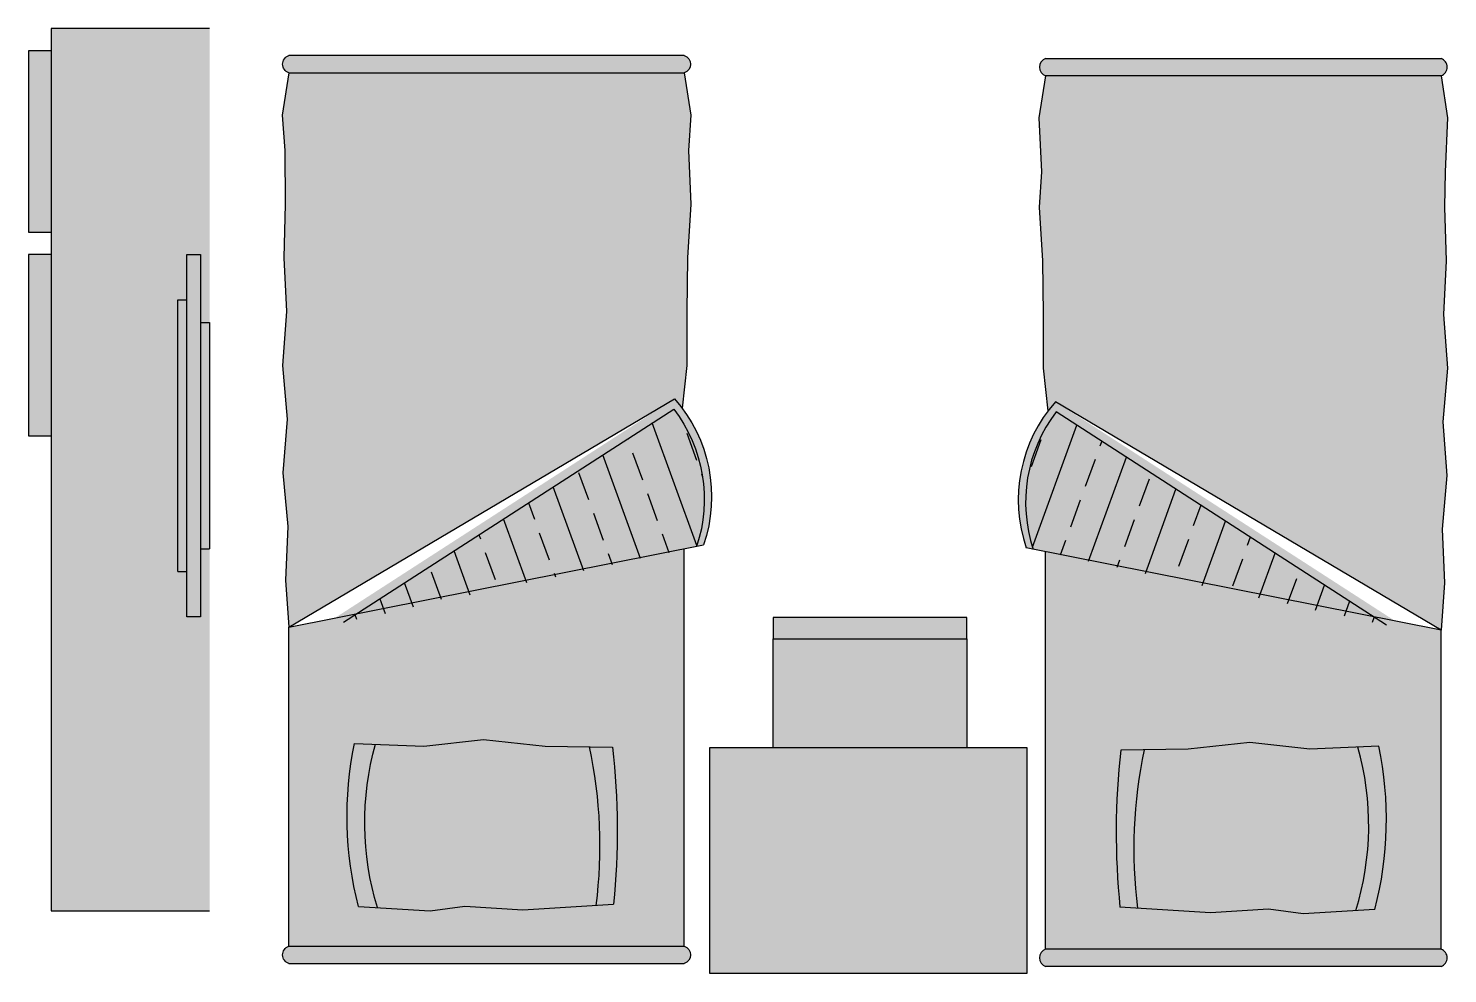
# Model space of a CAD drawing. Header units: millimetres. Extents: x 1352.9 to 1356.04, y 1285.43 to 1287.52.
import ezdxf

# ---------------------------------------------------------------- set-up
doc = ezdxf.new("R2010")
doc.units = ezdxf.units.MM
for name, color, linetype in [('AR-ELETRONICO_tv', 255, 'Continuous'), ('AR-MOB_armário D', 255, 'Continuous'), ('AR-MOB_cama solteiro 01', 255, 'Continuous'), ('AR-MOB_cama solteiro 02', 255, 'Continuous'), ('AR-MOB_mesa jantar', 255, 'Continuous'), ('Layout', 8, 'Continuous'), ('MOBILIARIO', 1, 'Continuous')]:
    doc.layers.add(name, color=color, linetype=linetype)
pattern_1 = [(70, (63.80272042703194, 233.0137946598752), (-0.1193409628398104, 0.04343655820235994), []), (70, (63.74304994561203, 233.0355129389764), (-0.1193409628398104, 0.04343655820235994), [0.0635, -0.03175])]

# ---------------------------------------------------------------- blocks, each defined once
blk = doc.blocks.new('cama solt 02')
at = {"layer": 'AR-MOB_cama solteiro 02'}
h = blk.add_hatch(color=38, dxfattribs=at)
h.set_gradient(color1=(76, 38, 0), color2=(133, 66, 0), rotation=135, one_color=1, tint=0.2599999904632568, name='HEMISPHERICAL')
h.paths.add_polyline_path([(-0.4716162303999949, 2.046033885772829, 0.7319132761050884), (-0.4716162303999949, 2.008081152000045), (0.4016162304000233, 2.008081152000045, 0.724274072042594), (0.4016162304000233, 2.046033885772829)])
h.paths.add_polyline_path([(-0.4716162303999949, 0.07795273377278364, 0.7319132761055092), (-0.4716162303999949, 0.04), (0.4016162303999948, 0.04, 0.7242740720415105), (0.4016162303999948, 0.07795273377278364)])
h = blk.add_hatch(color=254, dxfattribs=at)
h.set_gradient(color1=(214, 214, 214), rotation=315, one_color=1, tint=1, name='CYLINDER')
h.paths.add_polyline_path([(0.4016162304000232, 2.008081152000045), (-0.4716162303999948, 2.008081152000045), (-0.471616230399995, 1.303073901663765), (0.4016162304000233, 1.12969087245714)])
h.paths.add_polyline_path([(0.2353366378191142, 1.56797649887784), (0.0867200008810323, 1.565909148334584), (-0.04951190997743948, 1.551437722650235), (-0.1816155872557354, 1.565909148334583), (-0.3343604619971927, 1.55970710607761, -0.115516889617752), (-0.3255412280608709, 1.920109750987422), (-0.1671667486092199, 1.929762178479052), (-0.09079430912690878, 1.919425444508363), (0.0371811261248523, 1.927694827935795), (0.2374007588323934, 1.915290752794647, -0.05356384512879374)], flags=16)
h = blk.add_hatch(color=47, dxfattribs=at)
h.set_gradient(color1=(113, 113, 56), one_color=1, tint=1, name='CYLINDER')
edge = h.paths.add_edge_path()
edge.add_line((-0.04951190997743993, 1.551437722650235), (-0.1816155872557488, 1.565909148334583))
edge.add_line((-0.1816155872557346, 1.565909148334583), (-0.2879542071023806, 1.561591382419721))
edge.add_ellipse((0.3267686646284602, 1.73478515023686), major_axis=(-0.4515973262984221, 0.4515973262984221), ratio=0.9999999999999831, start_angle=27.891659442890386, end_angle=60.734802219612675, ccw=False)
edge.add_line((-0.2836260408673326, 1.922664350103275), (-0.1671667486092332, 1.929762178479024))
edge.add_line((-0.167166748609219, 1.929762178479052), (-0.09079430912690611, 1.919425444508363))
edge.add_line((-0.09079430912690611, 1.919425444508363), (0.03718112612484958, 1.927694827935795))
edge.add_line((0.03718112612484958, 1.927694827935795), (0.1986636436727593, 1.917690607797368))
edge.add_ellipse((-0.8515569639505856, 1.786551656088648), major_axis=(-0.74838517801065, 0.74838517801065), ratio=0.9999999999999842, start_angle=213.0419206927873, end_angle=232.1175698015016, ccw=False)
edge.add_line((0.1838521620368709, 1.567260317559487), (0.08672000088103005, 1.565909148334583))
edge.add_line((0.08672000088103005, 1.565909148334583), (-0.04951190997742572, 1.551437722650235))
edge = h.paths.add_edge_path()
edge.add_ellipse((0.4396192552575684, 1.721076661228153), major_axis=(0.5590548882047826, 0.5590548882047826), ratio=0.9999999999999654, start_angle=120.41937577297381, end_angle=146.7770706645636, ccw=False)
edge.add_line((-0.3255412280608709, 1.920109750987422), (-0.2836260408673326, 1.922664350103275))
edge.add_ellipse((0.3267686646284602, 1.73478515023686), major_axis=(-0.4515973262984219, 0.4515973262984219), ratio=0.9999999999999833, start_angle=27.89165944289035, end_angle=60.73480221961267)
edge.add_line((-0.2879542071023877, 1.561591382419692), (-0.3343604619971856, 1.559707106077582))
edge = h.paths.add_edge_path()
edge.add_ellipse((-0.8515569639505856, 1.786551656088648), major_axis=(-0.7483851780106505, 0.7483851780106509), ratio=0.9999999999999838, start_angle=213.0419206927872, end_angle=232.1175698015016)
edge.add_line((0.1986636436727593, 1.91769060779734), (0.2374007588323934, 1.915290752794647))
edge.add_ellipse((-1.380009750572484, 1.751239913756024), major_axis=(-1.149549788770046, 1.149549788770046), ratio=0.9999999999999735, start_angle=218.5273853557727, end_angle=230.7915943361454, ccw=False)
edge.add_line((0.2353366378191168, 1.56797649887784), (0.1838521620368709, 1.567260317559487))
h = blk.add_hatch(color=55, dxfattribs=at)
h.set_gradient(color1=(157, 157, 77), one_color=1, tint=1, name='CYLINDER')
h.paths.add_polyline_path([(-0.4826606115042221, 0.487197604733297), (-0.4794669226900437, 0.3685953116932401), (-0.4808214241109209, 0.2899930186532969), (-0.4861690207780281, 0.1713907256133006), (-0.4716162303998669, 0.07795273377278364), (0.4016162303999949, 0.07795273377278364), (0.4161690207780281, 0.1713907256133005), (0.4108214241109209, 0.2899930186533003), (0.4158951120508335, 0.3685953116932407), (0.4083751504996372, 0.4871976047332957), (0.4071195727237012, 0.6057998977732935), (0.4072523181321515, 0.7244021908132934), (0.3966387650863453, 0.8187285921856456, -0.02012645287169384), (0.3799988981818103, 0.7981982074347229), (-0.4716162303999948, 1.303073901663765), (-0.4790186783861044, 1.198811362973288), (-0.4738961768124239, 1.08020906993329), (-0.4846150330184497, 0.9616067768932913), (-0.4754003479730569, 0.8430044838532925), (-0.4858232401412931, 0.7244021908132936), (-0.4771195727237297, 0.6057998977732956)])
h = blk.add_hatch(color=47, dxfattribs=at)
h.set_gradient(color1=(113, 113, 56), rotation=45, one_color=1, tint=1, name='INVCYLINDER')
edge = h.paths.add_edge_path()
edge.add_line((-0.4016162303999664, 1.303073901663765), (-0.3510684322222488, 1.292206823954416))
edge.add_line((-0.3510684322222488, 1.292206823954416), (0.3781486429537182, 0.8209212241999353))
edge.add_ellipse((0.1173073974148764, 1.020431682976152), major_axis=(-0.2322095804821013, 0.2322095804821013), ratio=0.9999999999999861, start_angle=187.588597360909, end_angle=243.4857455568145)
edge.add_line((0.4287570512699261, 1.124555127257054), (0.4441619451244492, 1.121243288074027))
edge.add_ellipse((0.1334047074914793, 1.015071174060608), major_axis=(0.2322095804821028, 0.2322095804821028), ratio=0.9999999999999307, start_angle=273.6692397295864, end_angle=333.86304676231435, ccw=False)
edge.add_line((0.3799988981818103, 0.7981982074347229), (-0.4016162303999735, 1.303073901663765))
h = blk.add_hatch(color=47, dxfattribs=at)
h.set_gradient(color1=(113, 113, 56), rotation=45, one_color=1, tint=1, name='CYLINDER')
edge = h.paths.add_edge_path()
edge.add_line((-0.3510684322222488, 1.292206823954416), (0.4287570512699261, 1.124555127257025))
edge.add_ellipse((0.1173073974148764, 1.020431682976152), major_axis=(-0.2322095804821013, 0.2322095804821013), ratio=0.9999999999999861, start_angle=187.588597360909, end_angle=243.4857455568145, ccw=False)
edge.add_line((0.378148642953704, 0.8209212241999353), (-0.3510684322222559, 1.292206823954416))
h = blk.add_hatch(dxfattribs=at)
h.set_pattern_fill('BRASS', color=252, scale=0.02, angle=70, style=0)
h.set_pattern_definition(pattern_1)
h.paths.add_polyline_path([(0.4287570512699261, 1.124555127257054), (-0.3510684322222701, 1.292206823954501), (0.378148642953704, 0.8209212241999353, 0.2488513825924517)])
for p, q in [((-0.4716162303999949, 2.046033885772829), (0.4016162304000233, 2.046033885772829)), ((-0.4716162303999949, 2.008081152000045), (-0.4716162303999949, 1.303073901663765)), ((-0.4716162303999949, 2.008081152000045), (0.4016162304000233, 2.008081152000045)), ((0.4016162304000233, 2.008081152000045), (0.4016162304000233, 1.130390028481656)), ((-0.4716162303999949, 1.303073901663765), (0.4441619451244492, 1.121243288074027)), ((-0.4716162303999949, 1.303073901663765), (0.3799988981818103, 0.7981982074347229)), ((-0.3510684322222488, 1.292206823954416), (0.378148642953704, 0.8209212241999353)), ((-0.4716162303999949, 0.07795273377278364), (0.4016162303999948, 0.07795273377278364)), ((0.4016162303999948, 0.04), (-0.4716162303999949, 0.04))]:
    blk.add_line(p, q, dxfattribs=at)
for points in [[(-0.3255412280608709, 1.920109750987422), (-0.167166748609219, 1.929762178479052), (-0.09079430912690611, 1.919425444508363), (0.03718112612484958, 1.927694827935795), (0.2374007588323934, 1.915290752794647)], [(-0.3343604619971927, 1.55970710607761), (-0.1816155872557346, 1.565909148334583), (-0.04951190997743993, 1.551437722650235), (0.08672000088103005, 1.565909148334583), (0.2353366378191168, 1.56797649887784)], [(-0.471616230399867, 0.07795273377278364), (-0.4861690207780283, 0.1713907256133007), (-0.480821424110921, 0.2899930186532992), (-0.4794669226900437, 0.368595311693241), (-0.4826606115042222, 0.4871976047332964), (-0.4771195727237296, 0.605799897773295), (-0.4858232401412932, 0.7244021908132936), (-0.4754003479730569, 0.8430044838532922), (-0.4846150330184498, 0.9616067768932908), (-0.4738961768124239, 1.080209069933289), (-0.4790186783861043, 1.198811362973288), (-0.4716162303999949, 1.303073901663765)], [(0.4016162303999948, 0.07795273377278364), (0.4161690207780282, 0.1713907256133007), (0.4108214241109209, 0.2899930186532992), (0.4158951120508334, 0.368595311693241), (0.4083751504996371, 0.4871976047332964), (0.4071195727237011, 0.605799897773295), (0.4072523181321515, 0.7244021908132936), (0.3966387650863368, 0.818728592185721)]]:
    blk.add_lwpolyline(points, dxfattribs=at)
for centre, radius, start, end in [((-0.4655972227306149, 2.027057518886409), 0.01990806252580691, 107.5982155061447, 252.4017844938553), ((0.3953880090476929, 2.027057518886409), 0.01997231186969528, 288.1703204056608, 71.8296795943376), ((0.4396192552575684, 1.721076661228153), 0.7906230050101131, 165.4193757729764, 191.7770706645597), ((0.3267686646284602, 1.73478515023686), 0.6386550635826423, 162.8916594428919, 195.7348022196173), ((-0.8515569639505856, 1.786551656088648), 1.058376468621639, 348.041920692786, 7.117569801501208), ((-1.380009750572484, 1.751239913756024), 1.625708901901756, 353.5273853557707, 5.791594336146038), ((0.117307397415189, 1.020431682975243), 0.328393938030744, 322.5885973610047, 18.48574555698115), ((0.133404707491394, 1.015071174060893), 0.328393938030744, 318.6692397295557, 18.86304676225993), ((-0.4655972227306007, 0.05897636688636339), 0.01990806252580691, 107.5982155061447, 252.4017844938553), ((-0.4655972227306007, 0.05897636688636339), 0.01990806252580331, 107.5982155061365, 252.4017844938521), ((-0.4655972227306007, 0.05897636688636339), 0.01990806252580331, 107.5982155061365, 252.4017844938521), ((0.3953880090477213, 0.05897636688636339), 0.01997231186970451, 288.1703204056647, 71.82967959434791)]:
    blk.add_arc(centre, radius, start, end, dxfattribs=at)
blk = doc.blocks.new('Tv')
at = {"layer": 'AR-ELETRONICO_tv'}
h = blk.add_hatch(color=254, dxfattribs=at)
h.set_gradient(color1=(214, 214, 214), color2=(0, 0, 0), rotation=74.99999999999999, one_color=1, name='CURVED')
h.paths.add_polyline_path([(0.6499999999999773, 0.03000000000000114), (0.6500000000000057, 0.05000000000001137), (0.1500000000000341, 0.05000000000001137), (0.1500000000000341, 0.03000000000002956)])
h = blk.add_hatch(color=254, dxfattribs=at)
h.set_gradient(color1=(214, 214, 214), color2=(0, 0, 0), rotation=74.99999999999999, one_color=1)
h.paths.add_polyline_path([(0.8000000000000114, 2.842170943040401e-14), (0.799999999999983, 0.03000000000002956), (0, 0.03000000000002956), (0, 0)])
h = blk.add_hatch(color=7, dxfattribs=at)
h.set_gradient(color1=(255, 255, 255), color2=(240, 240, 240), rotation=74.99999999999999, one_color=1, tint=0.9399999976158142, name='CYLINDER')
h.paths.add_polyline_path([(0.7000000000000455, -0.01999999999998181), (0.7000000000000739, 0), (0.09999999999999432, 2.842170943040401e-14), (0.09999999999993747, -0.01999999999995339)])
for p, q in [((0.6499999999999773, 0.05000000000001137), (0.1500000000000625, 0.05000000000001137)), ((0.1500000000000341, 0.03000000000002956), (0.1500000000000341, 0.05000000000001137)), ((0.6499999999999773, 0.03000000000002956), (0.6500000000000057, 0.05000000000001137)), ((0, 0.03000000000002956), (0, 0)), ((0.8000000000000114, 0.03000000000002956), (0, 0.03000000000002956)), ((0, 0), (0.8000000000000114, 0)), ((0.700000000000017, -0.01999999999998181), (0.700000000000017, 0)), ((0.8000000000000114, 0), (0.8000000000000114, 0.03000000000002956)), ((0.09999999999999432, -0.02000000000012392), (0.1000000000000227, -1.13686837721616e-13)), ((0.0999999999999659, -0.01999999999998181), (0.700000000000017, -0.01999999999998181))]:
    blk.add_line(p, q, dxfattribs=at)
blk = doc.blocks.new('cama 01')
at = {"layer": 'AR-MOB_cama solteiro 01'}
h = blk.add_hatch(color=38, dxfattribs=at)
h.set_gradient(color1=(76, 38, 0), color2=(133, 66, 0), rotation=135, one_color=1, tint=0.2599999904632568, name='HEMISPHERICAL')
h.paths.add_polyline_path([(0.4016162304000233, 2.008081152000045, 0.724274072042594), (0.4016162304000233, 2.046033885772829), (-0.4716162303999949, 2.046033885772829, 0.731913276105094), (-0.4716162303999949, 2.008081152000045)])
h.paths.add_polyline_path([(-0.4716162303999949, 0.07795273377278364, 0.7319132761055093), (-0.4716162303999949, 0.04000000000000001), (0.4016162303999948, 0.04000000000000001, 0.7242740720415095), (0.4016162303999948, 0.07795273377278364)])
h = blk.add_hatch(color=254, dxfattribs=at)
h.set_gradient(color1=(214, 214, 214), rotation=315, one_color=1, tint=1, name='CYLINDER')
h.paths.add_polyline_path([(0.4016162304000232, 2.008081152000045), (-0.4716162303999948, 2.008081152000045), (-0.471616230399995, 1.303073901663765), (0.4016162304000233, 1.12969087245714)])
h.paths.add_polyline_path([(0.09448016681234507, 1.565909148334583), (-0.04175174404612749, 1.551437722650234), (-0.1738554213244208, 1.565909148334583), (-0.3266002960658796, 1.55970710607761, -0.115516889617752), (-0.3177810621295578, 1.920109750987422), (-0.1594065826779062, 1.929762178479052), (-0.08303414319559414, 1.919425444508363), (0.04494129205616672, 1.927694827935796), (0.2451609247637065, 1.915290752794647, -0.0535638451287937), (0.24309680375043, 1.56797649887784)], flags=16)
h = blk.add_hatch(color=9, dxfattribs=at)
h.set_gradient(color1=(180, 195, 177), rotation=315, one_color=1, tint=1, name='SPHERICAL')
edge = h.paths.add_edge_path()
edge.add_line((-0.0417517440461268, 1.551437722650235), (-0.1738554213244357, 1.565909148334583))
edge.add_line((-0.1738554213244214, 1.565909148334583), (-0.2801940411710675, 1.561591382419721))
edge.add_ellipse((0.3345288305597733, 1.73478515023686), major_axis=(-0.4515973262984221, 0.4515973262984221), ratio=0.9999999999999831, start_angle=27.891659442890386, end_angle=60.734802219612675, ccw=False)
edge.add_line((-0.2758658749360194, 1.922664350103275), (-0.1594065826779201, 1.929762178479024))
edge.add_line((-0.1594065826779059, 1.929762178479052), (-0.08303414319559299, 1.919425444508363))
edge.add_line((-0.08303414319559299, 1.919425444508363), (0.04494129205616271, 1.927694827935795))
edge.add_line((0.04494129205616271, 1.927694827935795), (0.2064238096040725, 1.917690607797368))
edge.add_ellipse((-0.8437967980192724, 1.786551656088648), major_axis=(-0.74838517801065, 0.74838517801065), ratio=0.9999999999999842, start_angle=213.0419206927873, end_angle=232.1175698015016, ccw=False)
edge.add_line((0.1916123279681841, 1.567260317559487), (0.09448016681234317, 1.565909148334583))
edge.add_line((0.09448016681234317, 1.565909148334583), (-0.04175174404611259, 1.551437722650235))
edge = h.paths.add_edge_path()
edge.add_ellipse((0.4473794211888815, 1.721076661228153), major_axis=(0.5590548882047826, 0.5590548882047826), ratio=0.9999999999999654, start_angle=120.41937577297381, end_angle=146.7770706645636, ccw=False)
edge.add_line((-0.3177810621295578, 1.920109750987422), (-0.2758658749360194, 1.922664350103275))
edge.add_ellipse((0.3345288305597733, 1.73478515023686), major_axis=(-0.4515973262984219, 0.4515973262984219), ratio=0.9999999999999833, start_angle=27.89165944289035, end_angle=60.73480221961267)
edge.add_line((-0.2801940411710746, 1.561591382419692), (-0.3266002960658725, 1.559707106077582))
edge = h.paths.add_edge_path()
edge.add_ellipse((-0.8437967980192724, 1.786551656088648), major_axis=(-0.7483851780106505, 0.7483851780106509), ratio=0.9999999999999838, start_angle=213.0419206927872, end_angle=232.1175698015016)
edge.add_line((0.2064238096040725, 1.91769060779734), (0.2451609247637065, 1.915290752794647))
edge.add_ellipse((-1.37224958464117, 1.751239913756024), major_axis=(-1.149549788770046, 1.149549788770046), ratio=0.9999999999999735, start_angle=218.5273853557727, end_angle=230.7915943361454, ccw=False)
edge.add_line((0.24309680375043, 1.56797649887784), (0.1916123279681841, 1.567260317559487))
h = blk.add_hatch(color=9, dxfattribs=at)
h.set_gradient(color1=(180, 195, 177), rotation=315, one_color=1, tint=1, name='INVCYLINDER')
h.paths.add_polyline_path([(0.4071195727237012, 0.6057998977732962), (0.4072523181321515, 0.7244021908132938), (0.3966387650863452, 0.8187285921856456, -0.02012645287169381), (0.3799988981818103, 0.7981982074347229), (-0.4716162303999948, 1.303073901663765), (-0.4790186783861044, 1.198811362973288), (-0.4738961768124239, 1.08020906993329), (-0.4846150330184497, 0.9616067768932913), (-0.4754003479730569, 0.8430044838532925), (-0.4858232401412931, 0.7244021908132936), (-0.4771195727237297, 0.6057998977732956), (-0.4826606115042222, 0.4871976047332966), (-0.4794669226900437, 0.3685953116932409), (-0.4808214241109209, 0.2499930186532989), (-0.4861690207780283, 0.1713907256133008), (-0.471616230399867, 0.07795273377278364), (0.4016162303999949, 0.07795273377278364), (0.4161690207780283, 0.1713907256133009), (0.4108214241109209, 0.2499930186532991), (0.4158951120508335, 0.3685953116932405), (0.4083751504996371, 0.487197604733297)])
h = blk.add_hatch(color=9, dxfattribs=at)
h.set_gradient(color1=(180, 195, 177), color2=(68, 84, 64), rotation=315, one_color=1, tint=0.2899999916553497, name='INVCYLINDER')
edge = h.paths.add_edge_path()
edge.add_line((-0.4016162303999664, 1.303073901663765), (-0.3510684322222488, 1.292206823954416))
edge.add_line((-0.3510684322222488, 1.292206823954416), (0.3781486429537182, 0.8209212241999353))
edge.add_ellipse((0.1173073974148764, 1.020431682976152), major_axis=(-0.2322095804821013, 0.2322095804821013), ratio=0.9999999999999861, start_angle=187.588597360909, end_angle=243.4857455568145)
edge.add_line((0.4287570512699261, 1.124555127257054), (0.4441619451244492, 1.121243288074027))
edge.add_ellipse((0.1334047074914793, 1.015071174060608), major_axis=(0.2322095804821028, 0.2322095804821028), ratio=0.9999999999999307, start_angle=273.6692397295864, end_angle=333.86304676231435, ccw=False)
edge.add_line((0.3799988981818103, 0.7981982074347229), (-0.4016162303999735, 1.303073901663765))
h = blk.add_hatch(color=9, dxfattribs=at)
h.set_gradient(color1=(180, 195, 177), rotation=315, one_color=1, tint=1, name='SPHERICAL')
edge = h.paths.add_edge_path()
edge.add_line((-0.3510684322222488, 1.292206823954416), (0.4287570512699261, 1.124555127257025))
edge.add_ellipse((0.1173073974148764, 1.020431682976152), major_axis=(-0.2322095804821013, 0.2322095804821013), ratio=0.9999999999999861, start_angle=187.588597360909, end_angle=243.4857455568145, ccw=False)
edge.add_line((0.378148642953704, 0.8209212241999353), (-0.3510684322222559, 1.292206823954416))
h = blk.add_hatch(dxfattribs=at)
h.set_pattern_fill('BRASS', color=252, scale=0.02, angle=70, style=0)
h.set_pattern_definition(pattern_1)
h.paths.add_polyline_path([(0.4287570512699261, 1.124555127257054), (-0.3510684322222701, 1.292206823954501), (0.378148642953704, 0.8209212241999353, 0.2488513825924517)])
for p, q in [((-0.4716162303999949, 2.046033885772829), (0.4016162304000233, 2.046033885772829)), ((-0.4716162303999949, 2.008081152000045), (-0.4716162303999949, 1.303073901663765)), ((-0.4716162303999949, 2.008081152000045), (0.4016162304000233, 2.008081152000045)), ((0.4016162304000233, 2.008081152000045), (0.4016162304000233, 1.130390028481656)), ((-0.4716162303999949, 1.303073901663765), (0.4441619451244492, 1.121243288074027)), ((-0.4716162303999949, 1.303073901663765), (0.3799988981818103, 0.7981982074347229)), ((-0.3510684322222488, 1.292206823954416), (0.378148642953704, 0.8209212241999353)), ((-0.4716162303999949, 0.07795273377278364), (0.4016162303999948, 0.07795273377278364)), ((0.4016162303999948, 0.04000000000000001), (-0.4716162303999949, 0.04000000000000001))]:
    blk.add_line(p, q, dxfattribs=at)
for points in [[(-0.3177810621295578, 1.920109750987422), (-0.1594065826779059, 1.929762178479052), (-0.08303414319559299, 1.919425444508363), (0.04494129205616271, 1.927694827935795), (0.2451609247637065, 1.915290752794647)], [(-0.3266002960658796, 1.55970710607761), (-0.1738554213244214, 1.565909148334583), (-0.0417517440461268, 1.551437722650235), (0.09448016681234317, 1.565909148334583), (0.24309680375043, 1.56797649887784)], [(-0.471616230399867, 0.07795273377278364), (-0.4861690207780283, 0.1713907256133007), (-0.480821424110921, 0.2499930186532993), (-0.4794669226900437, 0.368595311693241), (-0.4826606115042222, 0.4871976047332964), (-0.4771195727237296, 0.605799897773295), (-0.4858232401412932, 0.7244021908132936), (-0.4754003479730569, 0.8430044838532922), (-0.4846150330184498, 0.9616067768932908), (-0.4738961768124239, 1.080209069933289), (-0.4790186783861043, 1.198811362973288), (-0.4716162303999949, 1.303073901663765)], [(0.4016162303999948, 0.07795273377278364), (0.4161690207780282, 0.1713907256133007), (0.4108214241109209, 0.2499930186532993), (0.4158951120508334, 0.368595311693241), (0.4083751504996371, 0.4871976047332964), (0.4071195727237011, 0.605799897773295), (0.4072523181321515, 0.7244021908132936), (0.3966387650863368, 0.818728592185721)]]:
    blk.add_lwpolyline(points, dxfattribs=at)
for centre, radius, start, end in [((-0.4655972227306149, 2.027057518886409), 0.01990806252580691, 107.5982155061444, 252.4017844938557), ((0.3953880090476929, 2.027057518886409), 0.01997231186969528, 288.1703204056608, 71.8296795943376), ((0.4473794211888815, 1.721076661228153), 0.7906230050101131, 165.4193757729765, 191.7770706645597), ((0.3345288305597733, 1.73478515023686), 0.6386550635826423, 162.8916594428918, 195.7348022196173), ((-0.8437967980192724, 1.786551656088648), 1.058376468621639, 348.041920692786, 7.117569801501208), ((-1.37224958464117, 1.751239913756024), 1.625708901901756, 353.5273853557707, 5.791594336146038), ((0.117307397415189, 1.020431682975243), 0.328393938030744, 322.5885973610047, 18.48574555698115), ((0.133404707491394, 1.015071174060893), 0.328393938030744, 318.6692397295557, 18.86304676225993), ((-0.4655972227306007, 0.0589763668863634), 0.01990806252580691, 107.5982155061444, 252.4017844938557), ((-0.4655972227306007, 0.0589763668863634), 0.01990806252580331, 107.5982155061361, 252.4017844938521), ((-0.4655972227306007, 0.0589763668863634), 0.01990806252580331, 107.5982155061361, 252.4017844938521), ((0.3953880090477213, 0.0589763668863634), 0.01997231186970451, 288.1703204056647, 71.82967959434791)]:
    blk.add_arc(centre, radius, start, end, dxfattribs=at)

msp = doc.modelspace()

# ---------------------------------------------------------------- hatches: boundary and pattern name
at = {"layer": 'AR-MOB_mesa jantar'}
h = msp.add_hatch(color=38, dxfattribs=at)
h.set_gradient(color1=(76, 38, 0), color2=(168, 84, 0), rotation=90.00000000000003, one_color=1, tint=0.3300000131130219, name='INVCURVED')
h.paths.add_polyline_path([(1354.974076515721, 1286.171968768055), (1354.974076515721, 1286.219468768055), (1354.546576515721, 1286.219468768055), (1354.546576515721, 1286.171968768055)])
h = msp.add_hatch(color=47, dxfattribs=at)
h.set_gradient(color1=(113, 113, 56), one_color=1, tint=1)
h.paths.add_polyline_path([(1354.974076515721, 1285.932238175665), (1354.546576515721, 1285.932238175665), (1354.546576515721, 1286.171968768055), (1354.974076515721, 1286.171968768055)])
at = {"layer": 'Layout'}
h = msp.add_hatch(color=57, dxfattribs=at)
h.set_gradient(color1=(135, 140, 49), one_color=1, tint=1, name='SPHERICAL')
h.paths.add_polyline_path([(1352.901807139736, 1287.470853103051), (1352.901807139735, 1287.070853103051), (1352.951807139735, 1287.070853103051), (1352.951807139735, 1287.470853103051)])
h.paths.add_polyline_path([(1352.901807139736, 1287.020853103051), (1352.901807139735, 1286.620853103051), (1352.951807139735, 1286.620853103051), (1352.951807139735, 1287.020853103051)])
at = {"layer": 'MOBILIARIO'}
h = msp.add_hatch(color=48, dxfattribs=at)
h.set_gradient(color1=(77, 57, 0), color2=(255, 247, 224), rotation=29.999999999999996, one_color=1, tint=0.9399999976158142, name='CYLINDER')
h.paths.add_polyline_path([(1352.951807139735, 1285.570853103051), (1353.301807139736, 1285.570853103051), (1353.301807139736, 1286.370853103051), (1353.281807139735, 1286.370853103051), (1353.281807139735, 1286.220853103051), (1353.251807139735, 1286.220853103051), (1353.251807139735, 1286.320853103051), (1353.231807139735, 1286.320853103051), (1353.231807139735, 1286.920853103051), (1353.251807139735, 1286.920853103051), (1353.251807139735, 1287.020853103051), (1353.281807139735, 1287.020853103051), (1353.281807139735, 1286.870853103051), (1353.301807139736, 1286.870853103051), (1353.301807139736, 1287.520853103051), (1352.951807139735, 1287.520853103051)])
h = msp.add_hatch(color=42, dxfattribs=at)
h.set_gradient(color1=(204, 153, 0), color2=(255, 247, 224), rotation=29.999999999999996, one_color=1, tint=0.9399999976158142, name='CYLINDER')
h.paths.add_polyline_path([(1355.106997065755, 1285.932238175665), (1354.406617213716, 1285.932238175665), (1354.406617213716, 1285.432238175665), (1355.106997065755, 1285.432238175665)])

# ---------------------------------------------------------------- linework, layer by layer
at = {"layer": 'AR-MOB_armário D', "color": 38}
for points in [[(1353.301807139735, 1287.520853103051), (1352.951807139735, 1287.520853103051), (1352.951807139735, 1285.570853103051), (1353.301807139735, 1285.570853103051)], [(1352.951807139735, 1287.470853103051), (1352.901807139735, 1287.470853103051), (1352.901807139735, 1287.070853103051), (1352.951807139735, 1287.070853103051)], [(1352.951807139735, 1287.020853103051), (1352.901807139735, 1287.020853103051), (1352.901807139735, 1286.620853103051), (1352.951807139735, 1286.620853103051)]]:
    msp.add_lwpolyline(points, dxfattribs=at)
at = {"layer": 'AR-MOB_mesa jantar', "color": 250}
msp.add_lwpolyline([(1354.974076515721, 1286.171968768055), (1354.974076515721, 1286.219468768055), (1354.546576515721, 1286.219468768055), (1354.546576515721, 1286.171968768055)], close=True, dxfattribs=at)
msp.add_lwpolyline([(1354.546576515721, 1285.932238175665), (1354.546576515721, 1286.171968768055), (1354.974076515721, 1286.171968768055), (1354.974076515721, 1285.932238175665)], dxfattribs=at)
at = {"layer": 'MOBILIARIO'}
msp.add_lwpolyline([(1354.406617213716, 1285.432238175665), (1354.406617213716, 1285.932238175665), (1355.106997065755, 1285.932238175665), (1355.106997065755, 1285.432238175665)], close=True, dxfattribs=at)

# ---------------------------------------------------------------- block references
at = {"layer": 'Layout', "xscale": -1, "rotation": 180}
msp.add_blockref('cama 01', (1353.948672739151, 1287.500689234599), dxfattribs=at)
at = {"layer": 'Layout', "extrusion": (0, 0, -1), "xscale": -1, "zscale": -1, "rotation": 180}
msp.add_blockref('cama solt 02', (-1355.549678279271, 1287.494212297195), dxfattribs=at)
at = {"layer": 'MOBILIARIO', "xscale": -1, "rotation": 270}
msp.add_blockref('Tv', (1353.251807139735, 1286.220853103051), dxfattribs=at)

doc.saveas('drawing.dxf')
